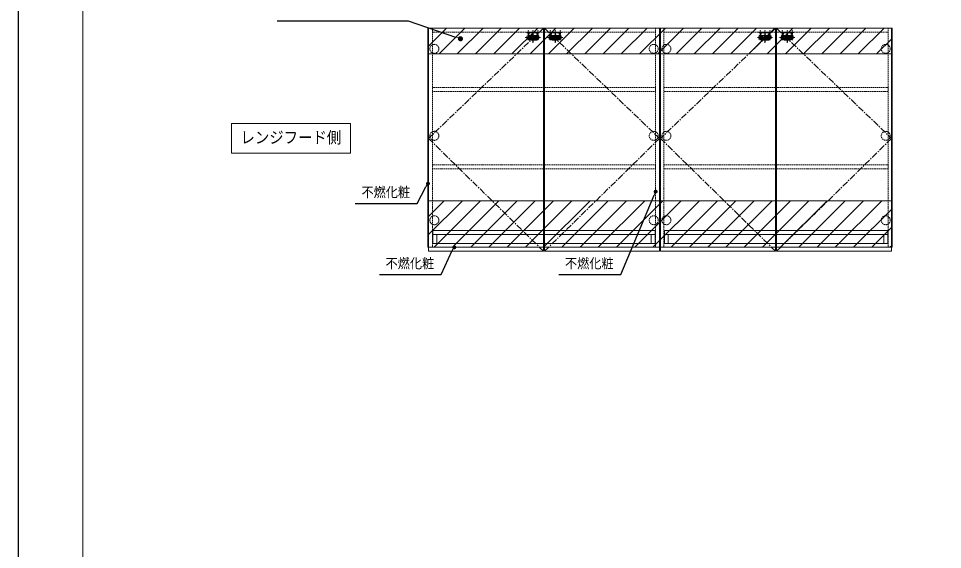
# Model space of a CAD drawing. Units: millimetres, scale not verified. Extents: x -6948 to 6948, y -3754 to 3754.
# Drawn here: x -6864 to -3281, y -1694 to 367 of the extents above; entities that cross this region are included whole.
import ezdxf
from ezdxf.enums import TextEntityAlignment as Align

# ---------------------------------------------------------------- set-up
doc = ezdxf.new("R2010")
doc.units = ezdxf.units.MM
doc.header["$LTSCALE"] = 20
for name, pattern in [('USER1', [0.375, 0.25, -0.125]), ('USER2', [2, 1.25, -0.25, 0.25, -0.25]), ('USER3', [0.26, 0.01, -0.25])]:
    doc.linetypes.add(name, pattern=pattern)
for name, color, linetype, lineweight in [('0-1_細線ﾚｲﾔｰ', 91, 'Continuous', 9), ('0-2_1', 30, 'Continuous', 13), ('0-3_0', 30, 'Continuous', 13), ('0-4_本体', 6, 'USER1', 25), ('0-5_寸法ﾚｲﾔｰ', 30, 'Continuous', 13), ('0-6_DEFPOINTS', 7, 'Continuous', 25), ('0-8_図面枠', 3, 'USER3', 15)]:
    doc.layers.add(name, color=color, linetype=linetype, lineweight=lineweight)
doc.styles.add('ＭＳ ゴシック', font='')
doc.styles.get('ＭＳ ゴシック').set_extended_font_data('MS Gothic')

# ---------------------------------------------------------------- blocks, each defined once
blk = doc.blocks.new('A$C6C503A1C')
at = {"layer": '0-2_1', "color": 1, "linetype": 'USER2'}
for p, q in [((593.1, 857.4), (593.1, 0)), ((0, 428.7), (1186.2, 428.7)), ((213.1, 674.8), (213.1, 182.6)), ((973.1, 674.8), (973.1, 182.6))]:
    blk.add_line(p, q, dxfattribs=at)
at = {"layer": '0-2_1', "color": 1, "linetype": 'USER1'}
for p, q in [((123.1, 528.7), (123.1, 328.7)), ((163.1, 568.7), (1023.1, 568.7)), ((163.1, 288.7), (1023.1, 288.7)), ((333.1, 568.7), (333.1, 288.7)), ((413.1, 568.7), (413.1, 288.7)), ((413.1, 358.7), (773.1, 358.7)), ((773.1, 568.7), (773.1, 288.7)), ((853.1, 568.7), (853.1, 288.7)), ((1063.1, 528.7), (1063.1, 328.7))]:
    blk.add_line(p, q, dxfattribs=at)
at = {"layer": '0-2_1', "color": 1}
for p, q in [((176.1, 398.7), (176.1, 458.7)), ((250.1, 458.7), (250.1, 398.7)), ((936.1, 458.7), (936.1, 398.7)), ((1010.1, 398.7), (1010.1, 458.7))]:
    blk.add_line(p, q, dxfattribs=at)
at = {"layer": '0-2_1', "color": 1, "linetype": 'USER1'}
for centre, start, end in [((163.1, 528.7), 90, 180), ((163.1, 328.7), 180, 270), ((1023.1, 528.7), 0, 90), ((1023.1, 328.7), 270, 0)]:
    blk.add_arc(centre, 40, start, end, dxfattribs=at)
at = {"layer": '0-2_1', "color": 1}
for centre, start, end in [((213.1, 458.7), 0, 180), ((213.1, 398.7), 180, 0), ((973.1, 458.7), 0, 180), ((973.1, 398.7), 180, 0)]:
    blk.add_arc(centre, 37, start, end, dxfattribs=at)
blk = doc.blocks.new('A$C3CB362AA')
at = {"layer": '0-4_本体', "linetype": 'USER2'}
for p, q in [((420, 4584), (420, 2900)), ((2320, 4584), (2320, 0)), ((4220, 4584), (4220, 2900))]:
    blk.add_line(p, q, dxfattribs=at)
at = {"layer": '0-4_本体'}
for p, q in [((770, 3857), (770, 1037)), ((3870, 3857), (3870, 1037)), ((770, 1637), (3870, 1637)), ((970, 837), (3670, 837)), ((1820, 2687), (2820, 2687)), ((1820, 2687), (1820, 837)), ((1820, 1887), (2820, 1887)), ((2820, 2687), (2820, 837))]:
    blk.add_line(p, q, dxfattribs=at)
blk.add_lwpolyline([(0, 3857), (4640, 3857), (4640, 3557), (0, 3557)], close=True, dxfattribs=at)
for centre, start, end in [((970, 1037), 180, 270), ((3670, 1037), 270, 0)]:
    blk.add_arc(centre, 200, start, end, dxfattribs=at)
blk = doc.blocks.new('A$C0D9D3555')
at = {"layer": '0-2_1', "xscale": -1}
blk.add_blockref('A$C6C503A1C', (1186.2, 0), dxfattribs=at)
at = {"layer": '0-2_1', "xscale": 0.2, "yscale": 0.2}
blk.add_blockref('A$C3CB362AA', (129.1, 73.3), dxfattribs=at)
blk = doc.blocks.new('A$C5FB3959E')
at = {"layer": '0-1_細線ﾚｲﾔｰ', "linetype": 'USER1'}
for p, q in [((17240, 1000), (0, 1000)), ((0, 1000), (0, 0)), ((17240, 0), (17240, 1000)), ((17240, 700), (0, 700)), ((0, 0), (17240, 0)), ((300, 700), (300, 0)), ((16940, 700), (16940, 0))]:
    blk.add_line(p, q, dxfattribs=at)
blk = doc.blocks.new('A$C5FB395D7')
at = {"layer": '0-1_細線ﾚｲﾔｰ', "linetype": 'USER1'}
for p, q in [((17320, 1000), (0, 1000)), ((0, 1000), (0, 0)), ((17320, 0), (17320, 1000)), ((17320, 700), (0, 700)), ((0, 0), (17320, 0)), ((300, 700), (300, 0)), ((17020, 700), (17020, 0))]:
    blk.add_line(p, q, dxfattribs=at)
blk = doc.blocks.new('_DOT')
at = {"layer": '0-3_0'}
blk.add_line((-10, 0), (-20, 0), dxfattribs=at)
for points in [[(0, 0), (-10, 0), (-9.92, 1.25)], [(0, 0), (-9.92, -1.25), (-10, 0)], [(0, 0), (-9.92, 1.25), (-9.69, 2.49)], [(0, 0), (-9.69, -2.49), (-9.92, -1.25)], [(0, 0), (-9.69, 2.49), (-9.3, 3.68)], [(0, 0), (-9.3, -3.68), (-9.69, -2.49)], [(0, 0), (-9.3, 3.68), (-8.76, 4.82)], [(0, 0), (-8.76, -4.82), (-9.3, -3.68)], [(0, 0), (-8.76, 4.82), (-8.09, 5.88)], [(0, 0), (-8.09, -5.88), (-8.76, -4.82)], [(0, 0), (-8.09, 5.88), (-7.29, 6.85)], [(0, 0), (-7.29, -6.85), (-8.09, -5.88)], [(0, 0), (-7.29, 6.85), (-6.37, 7.71)], [(0, 0), (-6.37, -7.71), (-7.29, -6.85)], [(0, 0), (-6.37, 7.71), (-5.36, 8.44)], [(0, 0), (-5.36, -8.44), (-6.37, -7.71)], [(0, 0), (-5.36, 8.44), (-4.26, 9.05)], [(0, 0), (-4.26, -9.05), (-5.36, -8.44)], [(0, 0), (-4.26, 9.05), (-3.09, 9.51)], [(0, 0), (-3.09, -9.51), (-4.26, -9.05)], [(0, 0), (-3.09, 9.51), (-1.87, 9.82)], [(0, 0), (-1.87, -9.82), (-3.09, -9.51)], [(0, 0), (-1.87, 9.82), (-0.63, 9.98)], [(0, 0), (-0.63, -9.98), (-1.87, -9.82)], [(0, 0), (-0.63, 9.98), (0.63, 9.98)], [(0, 0), (0.63, -9.98), (-0.63, -9.98)], [(0, 0), (0.63, 9.98), (1.87, 9.82)], [(0, 0), (1.87, 9.82), (3.09, 9.51)], [(0, 0), (3.09, 9.51), (4.26, 9.05)], [(0, 0), (4.26, 9.05), (5.36, 8.44)], [(0, 0), (5.36, 8.44), (6.37, 7.71)], [(0, 0), (6.37, 7.71), (7.29, 6.85)], [(0, 0), (7.29, 6.85), (8.09, 5.88)], [(0, 0), (8.09, 5.88), (8.76, 4.82)], [(0, 0), (8.76, 4.82), (9.3, 3.68)], [(0, 0), (9.3, 3.68), (9.69, 2.49)], [(0, 0), (9.69, 2.49), (9.92, 1.25)], [(0, 0), (9.92, 1.25), (10, 0)], [(0, 0), (1.87, -9.82), (0.63, -9.98)], [(0, 0), (3.09, -9.51), (1.87, -9.82)], [(0, 0), (4.26, -9.05), (3.09, -9.51)], [(0, 0), (5.36, -8.44), (4.26, -9.05)], [(0, 0), (6.37, -7.71), (5.36, -8.44)], [(0, 0), (7.29, -6.85), (6.37, -7.71)], [(0, 0), (8.09, -5.88), (7.29, -6.85)], [(0, 0), (8.76, -4.82), (8.09, -5.88)], [(0, 0), (9.3, -3.68), (8.76, -4.82)], [(0, 0), (9.69, -2.49), (9.3, -3.68)], [(0, 0), (9.92, -1.25), (9.69, -2.49)], [(0, 0), (10, 0), (9.92, -1.25)]]:
    blk.add_solid(points, dxfattribs=at)
blk = doc.blocks.new('DOT_31')
at = {"layer": '0-2_1'}
blk.add_line((-10, 0), (-20, 0), dxfattribs=at)
for points in [[(0, 0), (-10, 0), (-9.92, 1.25)], [(0, 0), (-9.92, -1.25), (-10, 0)], [(0, 0), (-9.92, 1.25), (-9.69, 2.49)], [(0, 0), (-9.69, -2.49), (-9.92, -1.25)], [(0, 0), (-9.69, 2.49), (-9.3, 3.68)], [(0, 0), (-9.3, -3.68), (-9.69, -2.49)], [(0, 0), (-9.3, 3.68), (-8.76, 4.82)], [(0, 0), (-8.76, -4.82), (-9.3, -3.68)], [(0, 0), (-8.76, 4.82), (-8.09, 5.88)], [(0, 0), (-8.09, -5.88), (-8.76, -4.82)], [(0, 0), (-8.09, 5.88), (-7.29, 6.85)], [(0, 0), (-7.29, -6.85), (-8.09, -5.88)], [(0, 0), (-7.29, 6.85), (-6.37, 7.71)], [(0, 0), (-6.37, -7.71), (-7.29, -6.85)], [(0, 0), (-6.37, 7.71), (-5.36, 8.44)], [(0, 0), (-5.36, -8.44), (-6.37, -7.71)], [(0, 0), (-5.36, 8.44), (-4.26, 9.05)], [(0, 0), (-4.26, -9.05), (-5.36, -8.44)], [(0, 0), (-4.26, 9.05), (-3.09, 9.51)], [(0, 0), (-3.09, -9.51), (-4.26, -9.05)], [(0, 0), (-3.09, 9.51), (-1.87, 9.82)], [(0, 0), (-1.87, -9.82), (-3.09, -9.51)], [(0, 0), (-1.87, 9.82), (-0.63, 9.98)], [(0, 0), (-0.63, -9.98), (-1.87, -9.82)], [(0, 0), (-0.63, 9.98), (0.63, 9.98)], [(0, 0), (0.63, -9.98), (-0.63, -9.98)], [(0, 0), (0.63, 9.98), (1.87, 9.82)], [(0, 0), (1.87, 9.82), (3.09, 9.51)], [(0, 0), (3.09, 9.51), (4.26, 9.05)], [(0, 0), (4.26, 9.05), (5.36, 8.44)], [(0, 0), (5.36, 8.44), (6.37, 7.71)], [(0, 0), (6.37, 7.71), (7.29, 6.85)], [(0, 0), (7.29, 6.85), (8.09, 5.88)], [(0, 0), (8.09, 5.88), (8.76, 4.82)], [(0, 0), (8.76, 4.82), (9.3, 3.68)], [(0, 0), (9.3, 3.68), (9.69, 2.49)], [(0, 0), (9.69, 2.49), (9.92, 1.25)], [(0, 0), (9.92, 1.25), (10, 0)], [(0, 0), (1.87, -9.82), (0.63, -9.98)], [(0, 0), (3.09, -9.51), (1.87, -9.82)], [(0, 0), (4.26, -9.05), (3.09, -9.51)], [(0, 0), (5.36, -8.44), (4.26, -9.05)], [(0, 0), (6.37, -7.71), (5.36, -8.44)], [(0, 0), (7.29, -6.85), (6.37, -7.71)], [(0, 0), (8.09, -5.88), (7.29, -6.85)], [(0, 0), (8.76, -4.82), (8.09, -5.88)], [(0, 0), (9.3, -3.68), (8.76, -4.82)], [(0, 0), (9.69, -2.49), (9.3, -3.68)], [(0, 0), (9.92, -1.25), (9.69, -2.49)], [(0, 0), (10, 0), (9.92, -1.25)]]:
    blk.add_solid(points, dxfattribs=at)

msp = doc.modelspace()

# ---------------------------------------------------------------- linework, layer by layer
at = {"layer": '0-1_細線ﾚｲﾔｰ'}
for p, q in [((-5276.15, 327.68), (-5274.83, 329)), ((-5276.15, 256.97), (-5204.12, 329)), ((-5233.41, 229), (-5133.41, 329)), ((-5162.7, 229), (-5062.7, 329)), ((-5091.98, 229), (-4991.98, 329)), ((-5021.27, 229), (-4921.27, 329)), ((-4950.56, 229), (-4850.56, 329)), ((-4879.85, 229), (-4779.85, 329)), ((-4809.14, 229), (-4709.14, 329)), ((-4738.43, 229), (-4638.43, 329)), ((-4667.72, 229), (-4567.72, 329)), ((-4597.01, 229), (-4497.01, 329)), ((-4526.3, 229), (-4426.3, 329)), ((-4455.59, 229), (-4355.59, 329)), ((-4384.88, 229), (-4284.88, 329)), ((-4314.17, 229), (-4214.17, 329)), ((-4243.46, 229), (-4143.46, 329)), ((-4172.75, 229), (-4072.75, 329)), ((-4102.04, 229), (-4002.04, 329)), ((-4031.32, 229), (-3931.32, 329)), ((-3960.61, 229), (-3860.61, 329)), ((-3889.9, 229), (-3789.9, 329)), ((-3819.19, 229), (-3719.19, 329)), ((-3748.48, 229), (-3648.48, 329)), ((-3677.77, 229), (-3577.77, 329)), ((-3607.06, 229), (-3507.06, 329)), ((-3536.35, 229), (-3476.15, 289.2)), ((-5276.15, -403.72), (-5213.43, -341)), ((-5276.15, -474.43), (-5142.72, -341)), ((-5252.01, -521), (-5072.01, -341)), ((-5181.3, -521), (-5001.3, -341)), ((-5110.59, -521), (-4930.59, -341)), ((-5039.88, -521), (-4859.88, -341)), ((-4969.17, -521), (-4789.17, -341)), ((-4898.46, -521), (-4718.46, -341)), ((-4827.75, -521), (-4647.75, -341)), ((-4757.04, -521), (-4577.04, -341)), ((-4686.32, -521), (-4506.32, -341)), ((-4615.61, -521), (-4435.61, -341)), ((-4544.9, -521), (-4364.9, -341)), ((-4474.19, -521), (-4294.19, -341)), ((-4403.48, -521), (-4223.48, -341)), ((-4332.77, -521), (-4152.77, -341)), ((-4262.06, -521), (-4082.06, -341)), ((-4191.35, -521), (-4011.35, -341)), ((-4120.64, -521), (-3940.64, -341)), ((-4049.93, -521), (-3869.93, -341)), ((-3979.22, -521), (-3799.22, -341)), ((-3908.51, -521), (-3728.51, -341)), ((-3837.8, -521), (-3657.8, -341)), ((-3767.09, -521), (-3587.09, -341)), ((-3696.37, -521), (-3516.37, -341)), ((-3625.66, -521), (-3476.15, -371.48)), ((-3554.95, -521), (-3476.15, -442.19)), ((-3484.24, -521), (-3476.15, -512.91))]:
    msp.add_line(p, q, dxfattribs=at)
at = {"layer": '0-1_細線ﾚｲﾔｰ', "linetype": 'USER1'}
for p, q in [((-5259.15, 329), (-5259.15, -521)), ((-4393.15, 329), (-4393.15, -521)), ((-4361.15, 329), (-4361.15, -521)), ((-3491.15, 329), (-3491.15, -521)), ((-5259.15, 314), (-4393.15, 314)), ((-4361.15, 314), (-3491.15, 314)), ((-5276.15, -521), (-4376.15, -521)), ((-5259.15, -506), (-4393.15, -506)), ((-4376.15, -521), (-3476.15, -521)), ((-4361.15, -506), (-3491.15, -506))]:
    msp.add_line(p, q, dxfattribs=at)
at = {"layer": '0-1_細線ﾚｲﾔｰ'}
for points in [[(-5276.15, 229), (-3476.15, 229), (-3476.15, 329), (-5276.15, 329)], [(-5276.15, -521), (-3476.15, -521), (-3476.15, -341), (-5276.15, -341)]]:
    msp.add_lwpolyline(points, close=True, dxfattribs=at)
at = {"layer": '0-1_細線ﾚｲﾔｰ', "linetype": 'USER2'}
for points in [[(-4828.15, 329), (-5274.15, -98.5), (-4828.15, -536)], [(-4824.15, 329), (-4378.15, -98.5), (-4824.15, -536)], [(-3928.15, 329), (-4374.15, -98.5), (-3928.15, -536)], [(-3924.15, 329), (-3478.15, -98.5), (-3924.15, -536)]]:
    msp.add_lwpolyline(points, dxfattribs=at)
at = {"layer": '0-1_細線ﾚｲﾔｰ', "linetype": 'USER1'}
for points in [[(-5259.15, 99), (-4393.15, 99), (-4393.15, 84), (-5259.15, 84)], [(-4361.15, 99), (-3491.15, 99), (-3491.15, 84), (-4361.15, 84)], [(-5259.15, -201), (-4393.15, -201), (-4393.15, -216), (-5259.15, -216)], [(-4361.15, -201), (-3491.15, -201), (-3491.15, -216), (-4361.15, -216)]]:
    msp.add_lwpolyline(points, close=True, dxfattribs=at)
for centre in [(-5251.65, 249), (-4400.65, 249), (-4351.65, 249), (-3500.65, 249), (-5251.65, -88.5), (-4400.65, -88.5), (-4351.65, -88.5), (-3500.65, -88.5), (-5251.65, -416), (-4400.65, -416), (-4351.65, -416), (-3500.65, -416)]:
    msp.add_circle(centre, 17.5, dxfattribs=at)
at = {"layer": '0-2_1', "color": 7}
for points in [[(-4376.15, -521), (-4376.15, 329), (-5276.15, 329), (-5276.15, -521)], [(-3476.15, -521), (-3476.15, 329), (-4376.15, 329), (-4376.15, -521)]]:
    msp.add_lwpolyline(points, dxfattribs=at)
for points in [[(-5274.15, -536), (-4828.15, -536), (-4828.15, 329), (-5274.15, 329)], [(-4378.15, -536), (-4824.15, -536), (-4824.15, 329), (-4378.15, 329)], [(-4374.15, -536), (-3928.15, -536), (-3928.15, 329), (-4374.15, 329)], [(-3478.15, -536), (-3924.15, -536), (-3924.15, 329), (-3478.15, 329)]]:
    msp.add_lwpolyline(points, close=True, dxfattribs=at)
at = {"layer": '0-5_寸法ﾚｲﾔｰ', "lineweight": 25}
for points in [[(-5861.05, 357.1), (-5353.34, 357.1), (-5169.49, 294.12)], [(-5558.15, -350.54), (-5317.9, -350.54), (-5285.07, -285.96)], [(-4768.82, -626.63), (-4528.57, -626.63), (-4399.5, -318.6)], [(-5464.81, -626.63), (-5224.56, -626.63), (-5181.86, -533.74)]]:
    msp.add_lwpolyline(points, dxfattribs=at)
at = {"layer": '0-6_DEFPOINTS'}
msp.add_line((-6864.5, -3671), (-6864.5, 3754), dxfattribs=at)
at = {"layer": '0-8_図面枠', "linetype": 'Continuous'}
for points in [[(-6614.5, -3421), (3385.5, -3421), (3385.5, 3504), (-6614.5, 3504)], [(-5576.15, -40.92), (-5576.15, -156.09), (-6037.64, -156.09), (-6037.64, -40.92)]]:
    msp.add_lwpolyline(points, close=True, dxfattribs=at)

# ---------------------------------------------------------------- block references
at = {"layer": '0-1_細線ﾚｲﾔｰ', "xscale": 0.05, "yscale": 0.05}
for name, p in [('A$C5FB3959E', (-5257.15, -506)), ('A$C5FB395D7', (-4359.15, -506))]:
    msp.add_blockref(name, p, dxfattribs=at)
at = {"layer": '0-3_0', "xscale": 0.05, "yscale": 0.05}
for p in [(-4898.8, 271.76), (-4812.8, 271.76), (-3998.8, 271.76), (-3912.8, 271.76)]:
    msp.add_blockref('A$C0D9D3555', p, dxfattribs=at)
at = {"layer": '0-5_寸法ﾚｲﾔｰ', "rotation": 342.83061}
msp.add_blockref('DOT_31', (-5150.39, 288.21), dxfattribs=at)
at = {"layer": '0-5_寸法ﾚｲﾔｰ', "xscale": 0.75, "yscale": 0.75}
for p, rotation in [((-5276.15, -273.91), 53.47999), ((-4393.15, -305.01), 64.93385), ((-5173.95, -521), 58.15527)]:
    msp.add_blockref('_DOT', p, dxfattribs=dict(at, rotation=rotation))

# ---------------------------------------------------------------- texts
at = {"layer": '0-3_0', "color": 7, "style": 'ＭＳ ゴシック', "width": 0.9}
for p in [(-5534.23, -337.94), (-5440.89, -614.03), (-4744.91, -614.03)]:
    msp.add_text('不燃化粧', height=38.42, dxfattribs=at).set_placement(p, align=Align.BOTTOM_LEFT)
at = {"layer": '0-8_図面枠', "style": 'ＭＳ ゴシック', "width": 0.9}
msp.add_text('レンジフード側', height=45.45, dxfattribs=at).set_placement((-6003.14, -131.22), align=Align.BOTTOM_LEFT)

doc.saveas('drawing.dxf')
